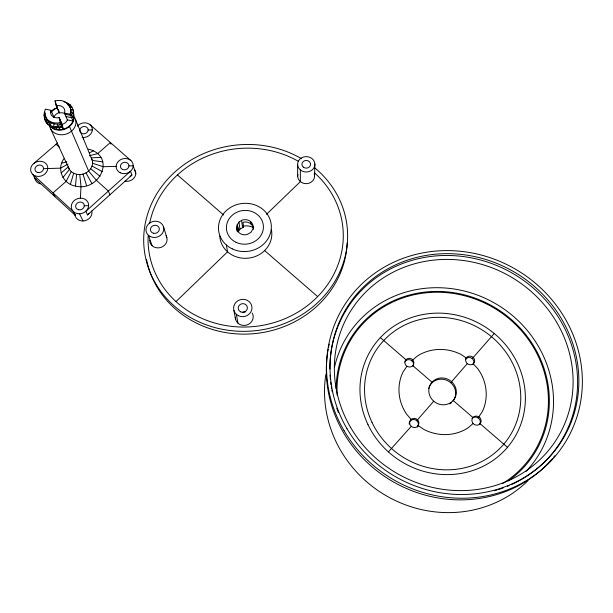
<?xml version="1.0" encoding="UTF-8"?>
<svg xmlns="http://www.w3.org/2000/svg" width="613" height="613" viewBox="0 0 613 613"><rect width="100%" height="100%" fill="white"/><g stroke="black" fill="none" stroke-linecap="round" stroke-linejoin="round"><path stroke-width="0.92" d="M314.569 175.816L314.89 164.016M83.452 139.366L83.552 137.511M80.372 198.145L81.008 186.544L79.767 174.567C75.736 174.644 71.621 172.912 69.399 169.441L50.856 129.343M73.552 116.861L73.123 109.873L70.978 109.566L69.836 106.9L67.913 104.639L69.897 104.693C73.246 107.758 74.234 112.501 73.552 116.861L71.537 117.566L66.012 116.662M44.634 117.742C45.094 125.642 54.25 128.776 61.047 127.573L60.909 123.719L59.683 118.776M44.358 112.263C43.347 116.799 44.971 121.159 47.944 124.5M88.418 149.105C116.731 156.146 99.536 192.191 75.46 186.068L76.594 174.299M60.687 126.753L57.063 126.883L60.909 123.719L57.492 124.209L57.063 126.883L53.523 126.584L50.281 125.496L47.561 123.68L45.308 114.738M79.767 174.567C86.87 174.475 94.065 167.908 92.333 160.468L74.525 117.098M50.074 125.596C57.308 134.515 75.192 127.811 73.361 115.941M64.043 158.614C56.174 168.698 63.016 184.26 75.46 186.068M70.978 109.566L71.254 112.47L70.641 115.405L73.215 116.033M53.523 126.584L54.128 123.926L57.492 124.209M47.561 123.68L48.458 121.167L51.048 122.891L50.281 125.496L48.458 121.167L46.542 118.884L45.546 121.274M70.372 184.321L73.683 173.303M405.515 361.003L405.952 359.716L380.344 337.617M44.979 112.869L44.128 115.382L45.186 113.282M404.871 361.938A4.559 4.322 24.6 0 1 411.882 360.773L412.35 359.486A4.582 4.337 24.5 0 0 405.952 359.724A4.582 4.337 24.5 0 0 406.45 365.907L407.446 366.574A4.582 4.337 24.5 0 0 413.139 360.36L412.35 359.486M412.281 361.21L412.741 359.923L417.744 355.778A44.358 41.837 32.7 0 1 460.578 354.214L466.309 357.961L465.627 359.256L465.934 358.797A4.598 4.276 30 0 1 473.558 363.793M238.457 231.622L239.944 229.162L242.556 227.691L241.56 220.396L242.641 219.952A8.329 7.586 -6.6 0 1 252.993 228.887L250.909 232.373L247.2 234.48A8.329 7.586 -6.6 0 1 239.116 232.779A8.329 7.586 -6.6 0 1 236.848 225.5L237.438 224.527L238.457 231.622L237.285 224.488M237.438 224.527L238.955 222.036L241.56 220.396M410.748 420.495L411.216 419.43L406.595 414.189A44.358 41.837 32.7 0 1 403.247 371.593L406.948 366.245M431.468 383.409L432.012 382.206L412.855 365.677M416.817 420.633L433.713 401.209M44.374 118.447L45.423 116.194M61.047 127.573L61.852 125.849L60.733 121.167M388.404 451.904L411.285 426.303A4.72 4.521 37.1 0 1 410.764 419.813L411.668 419.047A4.72 4.521 37.1 0 1 418.503 425.077L418.005 426.119A4.705 4.498 37.4 0 0 411.193 420.112L410.296 420.878A4.705 4.498 37.4 0 0 409.208 424.158M450.716 382.696L467.267 363.678M73.276 113.689A13.54 11.432 -16.1 0 1 73.414 121.106C71.721 125.397 67.813 128.423 63.445 129.649A13.54 11.432 -16.1 0 1 53.323 128.807L50.664 127.037L48.695 124.684M71.231 171.64L66.097 181.417L52.979 192.903L54.932 196.65M472.286 358.567L494.239 333.503M472.937 364.72L473.657 363.448A4.62 4.291 29.9 0 0 472.998 357.272A4.62 4.291 29.9 0 0 466.623 357.502L465.995 358.429A4.62 4.291 29.9 0 0 472.799 364.176L473.657 363.448M418.503 425.077L417.844 426.058A4.72 4.521 37.1 0 1 411.292 426.311M417.346 427.092L417.675 426.61M478.125 417.951L482.477 411.331A44.358 41.837 32.7 0 0 477.887 368.842L473.228 363.808M62.909 177.571L69.399 169.441L68.327 166.851L61.047 173.042M50.979 112.087L54.856 109.053L57.239 108.149M176 301.581L227.576 251.843L226.381 245.008M266.486 214.32L300.37 181.64L300.355 169.947M87.536 214.925L131.872 175.103L130.546 171.219L85.828 211.293L87.536 214.925A8.743 7.655 -19.5 0 0 88.985 213.263M473.129 423.483L468.087 427.851A44.358 41.837 32.7 0 1 424.004 429.529L418.173 425.568M33.516 163.686A8.712 7.44 -19.5 0 1 47.615 166.583A8.712 7.44 -19.5 0 1 36.504 176.245A8.712 7.44 -19.5 0 1 33.516 163.686L57.538 143.013M68.074 164.054L60.618 168.146L43.492 168.675M89.383 152.859L93.437 150.806M253.483 229.208A8.291 7.555 -6.6 0 0 242.947 222.274L243.576 227.109L242.556 227.691M57.109 107.773L54.649 108.708L51.768 110.624L52.082 110.899M61.637 163.227L66.901 161.725M89.398 155.725L97.697 153.633L110.355 142.515L110.945 144.139M100.9 157.403L91.237 157.893L92.333 160.468L102.831 161.87M84.31 205.799L88.655 205.661M88.142 130.017L92.348 129.887M116.148 166.33L103.352 166.736L92.617 163.257M128.945 165.916A4.299 3.747 -14.5 0 0 122.654 162.851A4.299 3.747 -14.5 0 0 122.439 169.403A4.299 3.747 -14.5 0 0 128.945 165.916L133.213 165.778L135.795 173.548M69.836 106.9L71.92 107.068L67.913 104.639M54.143 117.489L50.917 110.286L45.278 109.137A13.233 11.134 -16 0 0 47.921 119.979A13.233 11.134 -16 0 0 60.388 122.523L63.346 129.259M70.135 114.194A13.233 11.134 -16 0 0 55.032 100.907L56.235 105.781A7.218 6.069 -16 0 1 64.48 113.045L70.135 114.194L72.962 121.014M64.993 114.256L70.641 115.405L73.407 112.915L71.254 112.47M73.414 121.106L67.376 119.872A7.126 6.015 -16.1 0 1 62.128 124.355L63.445 129.649M63.974 101.842L67.185 102.915L69.897 104.693L71.759 107.313M51.048 122.891L54.128 123.926M66.855 103.528L69.897 104.693M92.057 166.085L102.409 171.671M90.709 168.751L100.072 176.337M453.191 400.481A14.007 13.21 32.6 0 0 444.854 378.259A14.007 13.21 32.6 0 0 429.659 395.4A14.007 13.21 32.6 0 0 453.191 400.481L472.868 417.461L472.14 418.533A4.751 4.437 39.3 0 1 477.611 417.606L478.638 418.288A4.751 4.437 39.3 0 1 479.328 424.74L480.086 423.69A4.766 4.46 39.1 0 0 479.397 417.215L478.362 416.526A4.766 4.46 39.1 0 0 472.707 423.016L473.543 423.943A4.766 4.46 39.1 0 0 480.086 423.698L507.472 447.321M177.448 174.95L223.645 215.025M264.624 250.579L317.672 296.6M90.142 124.784L130.883 160.522M69.33 126.155L88.64 171.081L96.486 180.414L108.378 191.08L109.896 194.842M56.105 144.247L59.499 147.296M34.857 178.26L75.315 215.332L73.514 211.7L32.765 174.391L34.857 178.26A8.643 7.394 -19.6 0 0 36.535 179.402M411.882 360.773L412.672 361.647A4.559 4.322 24.6 0 1 413.032 366.015M86.004 172.897L91.896 183.609M79.552 213.807L83.039 220.979M50.235 125.021L51.025 126.73M52.802 126.738L53.584 128.439M55.484 126.914L56.634 129.466M58.825 127.197L59.967 129.749M50.917 110.286A7.218 6.069 -16 0 0 52.373 116.186A7.218 6.069 -16 0 0 59.162 117.573L62.281 124.707M56.235 105.781L59.384 113.037A7.118 6.015 -16.1 0 1 64.672 113.474M55.032 100.907L55.561 102.133M64.48 113.045L67.53 120.225M72.855 116.37L73.568 118.102M148.438 235.292L152.108 245.752M243.039 225.408L243.576 227.109M82.977 174.092L86.609 185.701M163.541 226.917L166.836 237.545M56.948 106.034L57.821 109.436M58.427 109.459L59.231 112.677A7.126 6.015 -16.1 0 0 53.982 117.137M55.76 102.946L56.764 107.007M59.162 117.573L60.388 122.523M233.936 310.523L235.599 319.434M236.373 314.346L237.974 323.174M237.76 231.791L237.185 227.798A8.291 7.555 -6.6 0 0 237.07 231.078M238.955 222.036L239.944 229.162M250.694 221.638L250.955 223.96M297.596 164.575L297.68 176.368M314.415 172.774A97.735 89.329 -6.8 0 1 281.398 320.132A97.735 89.329 -6.8 0 1 148.131 235.89M149.633 223.431A97.735 89.329 -6.8 0 1 298.562 161.403M166 235.653A8.774 7.915 -15.9 0 1 160.499 247.545A8.774 7.915 -15.9 0 1 149.679 240.189M252.295 313.051A8.988 8.475 -11.1 0 1 246.311 325.181A8.988 8.475 -11.1 0 1 235.262 317.243M242.894 312.14A4.506 4.245 -11.1 0 1 245.215 312.055M314.193 173.877A8.452 7.555 0.6 0 1 306.454 183.67A8.452 7.555 0.6 0 1 297.887 174.406M314.707 167.824A102.087 93.314 -6.8 0 1 281.367 324.714A102.087 93.314 -6.8 0 1 144.323 229.461A102.087 93.314 -6.8 0 1 301.604 158.713M347.188 242.947A101.275 92.701 -6.8 0 1 252.977 333.763A101.275 92.701 -6.8 0 1 146.484 259.345M242.702 226.373A13.011 11.9 -6.8 0 1 252.541 227.224M271.421 229.844A26.045 23.792 -6.7 0 1 248.64 258.119A26.045 23.792 -6.7 0 1 219.814 236.02M451.314 402.833A13.946 13.157 32.8 0 1 449.919 403.867M428.648 388.673A13.946 13.157 32.8 0 1 447.728 380.711A13.946 13.157 32.8 0 1 453.099 400.956M337.142 395.239A107.482 101.398 33 0 1 489.488 305.458A107.482 101.398 33 0 1 502.714 483.481M554.826 455.773A128.807 120.654 30.6 0 1 553.685 457.175M552.52 458.562A128.807 120.654 30.6 0 1 403.101 486.96A128.807 120.654 30.6 0 1 327.587 352.759M327.717 351.893A128.807 120.654 30.6 0 1 328.154 349.295M328.476 347.579A128.807 120.654 30.6 0 1 329.196 344.154M336.1 388.458A108.417 102.279 33 0 1 490.208 304.906A108.417 102.279 33 0 1 508.346 480.929M329.894 369.041A125.857 117.834 30.4 0 1 512.522 273.283A125.857 117.834 30.4 0 1 521.326 479.512M520.544 479.956A125.857 117.834 30.4 0 1 514.092 483.328M513.273 483.726A125.857 117.834 30.4 0 1 511.617 484.492M509.104 485.603A125.857 117.834 30.4 0 1 507.418 486.308M503.143 487.963A125.857 117.834 30.4 0 1 498.79 489.458M497.028 490.009A125.857 117.834 30.4 0 1 494.369 490.783M338.315 412.388A125.857 117.834 30.4 0 1 336.736 408.151M332.215 391.753A125.857 117.834 30.4 0 1 331.878 390.014M331.572 388.267A125.857 117.834 30.4 0 1 331.288 386.519M331.028 384.772A125.857 117.834 30.4 0 1 330.691 382.144M330.415 379.524A125.857 117.834 30.4 0 1 330.078 375.148M527.992 480.623A119.627 112.915 33.2 0 1 390.833 498.3A119.627 112.915 33.2 0 1 325.832 374.505M334.43 367.547A112.639 106.264 33 0 1 492.561 301.979A112.639 106.264 33 0 1 525.946 471.543M80.196 132.102A4.253 3.624 -15.4 0 1 83.766 126.516A4.253 3.624 -15.4 0 1 87.82 131.289A4.253 3.624 -15.4 0 1 80.824 132.845M77.284 126.171A8.498 7.249 -15.4 0 1 88.073 123.504A8.498 7.249 -15.4 0 1 91.797 132.239A8.498 7.249 -15.4 0 1 82.096 137.442M40.565 183.892A8.574 7.356 -19.7 0 1 34.972 178.766M134.783 169.855A8.467 7.41 -14.7 0 1 133.918 178.168A8.467 7.41 -14.7 0 1 124.983 181.134M91.781 210.949A8.674 7.609 -19.6 0 1 84.525 220.818A8.674 7.609 -19.6 0 1 74.87 214.182M75.315 215.332A8.743 7.655 -19.5 0 1 74.035 213.761M131.872 175.103A8.536 7.456 -14.6 0 1 130.079 176.36M75.69 119.826A13.425 11.356 -16.2 0 1 65.453 134.285A13.425 11.356 -16.2 0 1 49.714 126.592M153.656 233.292A4.498 4.038 -15.6 0 0 159.219 228.113A4.498 4.038 -15.6 0 0 151.786 226.557A4.498 4.038 -15.6 0 0 153.656 233.292M240.557 311.81A4.605 4.329 -10.7 0 0 247.391 307.803A4.605 4.329 -10.7 0 0 240.426 304.301A4.605 4.329 -10.7 0 0 240.557 311.81M303.312 167.119A4.329 3.847 0.6 0 0 310.469 165.15A4.329 3.847 0.6 0 0 304.96 160.621A4.329 3.847 0.6 0 0 303.312 167.119M300.393 169.97A8.651 7.701 0.6 0 0 314.691 166.016A8.651 7.701 0.6 0 0 303.657 156.966A8.651 7.701 0.6 0 0 300.393 169.97M150.3 236.549A8.988 8.076 -15.6 0 0 163.809 229.017A8.988 8.076 -15.6 0 0 150.537 222.458A8.988 8.076 -15.6 0 0 150.3 236.549M238.342 315.68A9.218 8.659 -10.7 0 0 251.989 307.634A9.218 8.659 -10.7 0 0 238.051 300.661A9.218 8.659 -10.7 0 0 238.342 315.68M236.028 242.304A18.528 16.873 -6.6 0 0 263.414 226.572A18.528 16.873 -6.6 0 0 235.3 213.063A18.528 16.873 -6.6 0 0 236.028 242.304M232.281 248.886A26.466 24.106 -6.6 0 0 271.337 226.304A26.466 24.106 -6.6 0 0 231.101 207.125A26.466 24.106 -6.6 0 0 232.281 248.886M367.961 424.594A84.081 79.315 32.8 0 0 510.759 443.168A84.081 79.315 32.8 0 0 449.275 313.833A84.081 79.315 32.8 0 0 367.961 424.594M372.053 422.503A79.406 74.901 32.8 0 0 506.897 440.234A79.406 74.901 32.8 0 0 449.007 318.024A79.406 74.901 32.8 0 0 372.053 422.503M344.046 430.648A129.987 121.635 30.3 0 0 565.592 441.82A129.987 121.635 30.3 0 0 453.72 250.763A129.987 121.635 30.3 0 0 344.046 430.648M346.973 428.663A126.431 118.309 30.3 0 0 562.473 439.759A126.431 118.309 30.3 0 0 453.873 253.828A126.431 118.309 30.3 0 0 346.973 428.663M350.49 427.23A121.313 113.574 30.4 0 0 557.271 438.211A121.313 113.574 30.4 0 0 453.405 259.575A121.313 113.574 30.4 0 0 350.49 427.23M77.345 213.615A8.812 7.708 -19.4 0 0 88.456 203.646A8.812 7.708 -19.4 0 0 74.089 200.658A8.812 7.708 -19.4 0 0 77.345 213.615M37.853 172.521A4.352 3.724 -19.5 0 0 43.416 167.701A4.352 3.724 -19.5 0 0 36.374 166.238A4.352 3.724 -19.5 0 0 37.853 172.521M120.209 172.774A8.597 7.494 -14.5 0 0 133.213 165.778A8.597 7.494 -14.5 0 0 120.615 159.671A8.597 7.494 -14.5 0 0 120.209 172.774M78.648 209.776A4.406 3.854 -19.4 0 0 84.211 204.796A4.406 3.854 -19.4 0 0 77.031 203.294A4.406 3.854 -19.4 0 0 78.648 209.776"/></g></svg>
